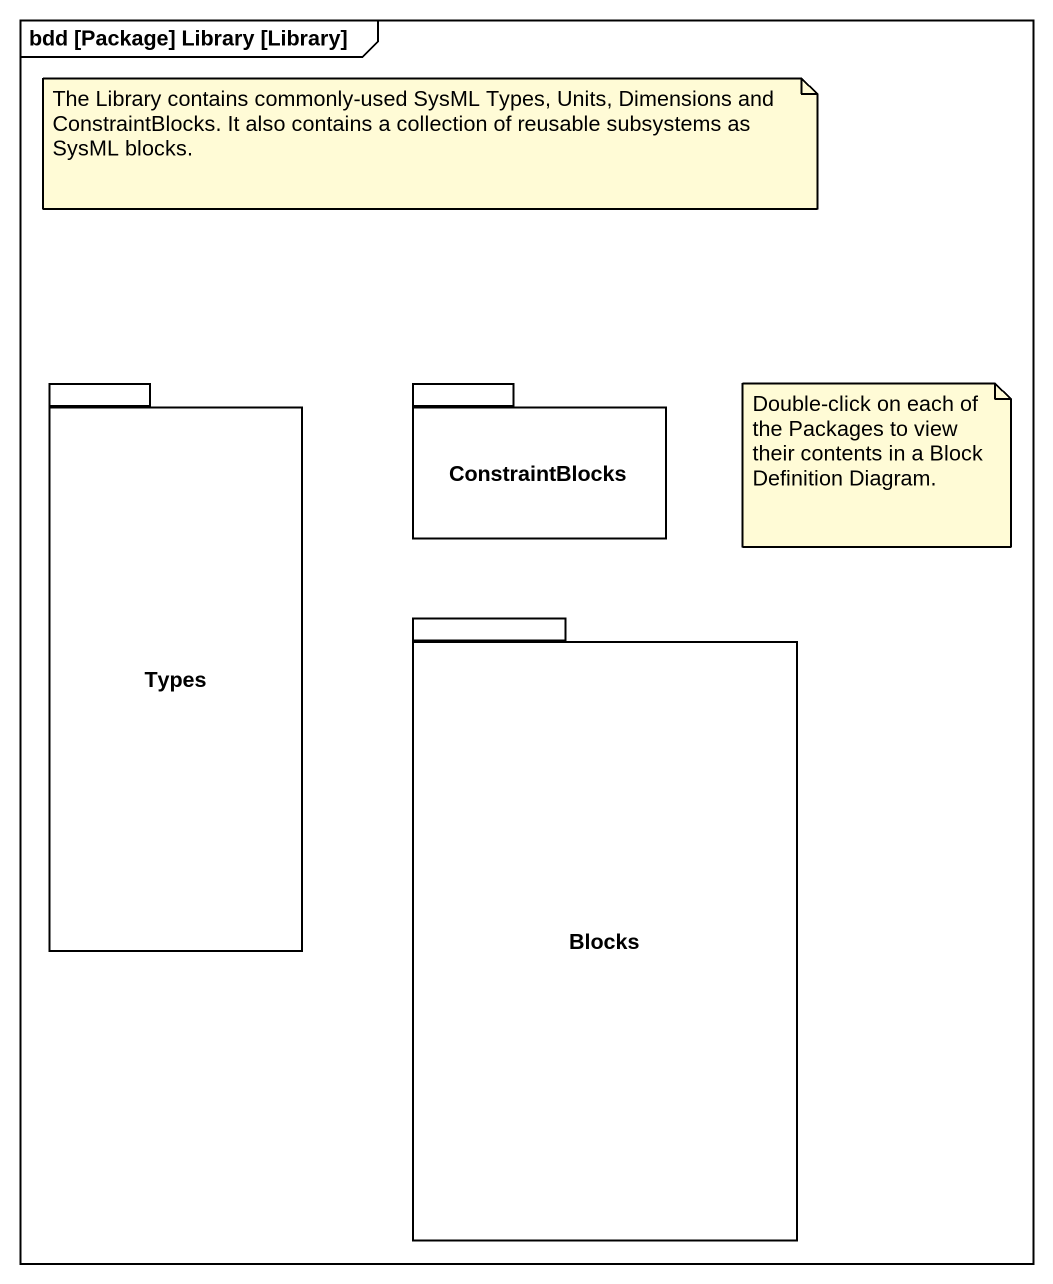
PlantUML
@startuml
mainframe bdd [Package] Library [Library]
package Types {
}
package ConstraintBlocks {
}
package Blocks {
}
note as N1
  The Library contains commonly-used SysML Types, Units, Dimensions and ConstraintBlocks. It also contains a collection of reusable subsystems as SysML blocks.
end note
note as N2
  Double-click on each of the Packages to view their contents in a Block Definition Diagram.
end note
@enduml
